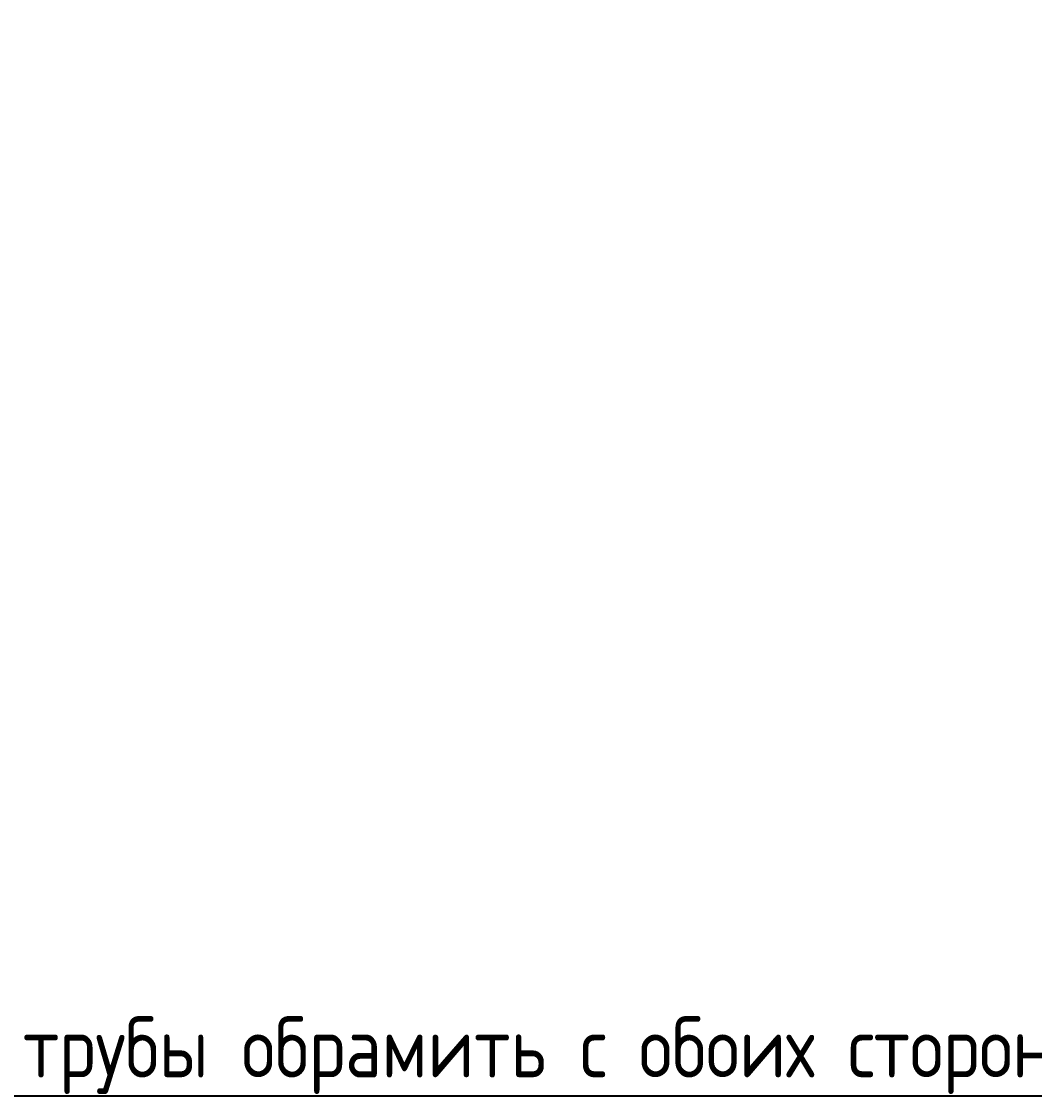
# Model space of a CAD drawing. Header units: millimetres. Extents: x -42533 to 645315, y 3457 to 82611.
# Drawn here: x 309170 to 312418, y 11480 to 14928 of the extents above; entities that cross this region are included whole.
import ezdxf
from ezdxf import colors
from ezdxf.entities.mleader import LeaderData, LeaderLine
from ezdxf.math import Vec2, Vec3

# ---------------------------------------------------------------- set-up
doc = ezdxf.new("R2010")
doc.units = ezdxf.units.MM
doc.layers.add('ЭМ_кабеленесущие конструкции', color=7, linetype='Continuous', lineweight=15)
doc.styles.add('ISOCPEUR', font='isocpeur.ttf', dxfattribs={"width": 0.85, "height": 275})

# ---------------------------------------------------------------- blocks, each defined once
blk = doc.blocks.new('_Dot')
at = {"color": 0, "linetype": 'ByBlock', "lineweight": -2}
blk.add_line((-0.5, 0), (-1, 0), dxfattribs=at)
at = {"color": 0, "linetype": 'ByBlock', "const_width": 0.5}
blk.add_lwpolyline([(-0.25, 0, 1), (0.25, 0, 1)], format="xyb", close=True, dxfattribs=at)

msp = doc.modelspace()

# ---------------------------------------------------------------- leaders
at = {"layer": 'ЭМ_кабеленесущие конструкции', "lineweight": 5}
ml = msp.add_multileader_mtext('Standard', dxfattribs=at)
ml.set_content('Мастика огнеупорная\\Pдля заделки щелей между стеной и трубой ВГП', color=256, style='ISOCPEUR')
ml.set_leader_properties()
ml.set_arrow_properties(name='DOT')
ml.build(insert=Vec2(0, 0))
ml.multileader.update_dxf_attribs({"text_left_attachment_type": 6, "text_right_attachment_type": 6, "dogleg_length": 0.00122, "arrow_head_size": 59.6, "scale": 10})
ctx = ml.context
ctx.base_point, ctx.scale, ctx.char_height, ctx.arrow_head_size, ctx.landing_gap_size, ctx.plane_origin = Vec3(281530.9, 13524.2), 10, 238.481, 59.6, 119.2, Vec3(291626.1, 15957)
ctx.left_attachment, ctx.right_attachment = 6, 6
notes = []
notes.append((ctx, [(1, (1, 1, 0), (286320.3, 13524.2), (-1, 0), 0.0727, [(2, [(285775.6, 14898.2)], 0, [])])]))
ctx.mtext.insert, ctx.mtext.width, ctx.mtext.defined_height, ctx.mtext.flow_direction = Vec3(282325.6, 13834.2), 4895.418, 235.2, 5
ml = msp.add_multileader_mtext('Standard', dxfattribs=at)
ml.set_content('Края трубы обрамить с обоих сторон ', color=256, style='ISOCPEUR')
ml.set_leader_properties()
ml.set_arrow_properties(name='DOT')
ml.build(insert=Vec2(0, 0))
ml.multileader.update_dxf_attribs({"text_left_attachment_type": 6, "text_right_attachment_type": 6, "dogleg_length": 0.00122, "arrow_head_size": 48.9, "scale": 10})
ctx = ml.context
ctx.base_point, ctx.scale, ctx.char_height, ctx.arrow_head_size, ctx.landing_gap_size, ctx.plane_origin = Vec3(308500.1, 11482.7), 10, 195.708, 48.9, 97.9, Vec3(311867, 13039.3)
ctx.left_attachment, ctx.right_attachment = 6, 6
notes.append((ctx, [(0, (1, 1, 0), (308500, 11482.7), (1, 0), 0.0597, [(2, [(307447.9, 12091.6)], 0, [])])]))
ctx.mtext.insert, ctx.mtext.width, ctx.mtext.defined_height, ctx.mtext.flow_direction = Vec3(308597.9, 11737.2), 3505.37, 193, 5
for ctx, leaders in notes:
    for number, flags, end, landing, length, lines in leaders:
        leader = LeaderData()
        leader.index, (leader.has_last_leader_line, leader.has_dogleg_vector, leader.attachment_direction) = number, flags
        leader.last_leader_point, leader.dogleg_vector, leader.dogleg_length = Vec3(end), Vec3(landing), length
        for number, points, colour, breaks in lines:
            line = LeaderLine()
            line.index, line.vertices, line.color, line.breaks = number, Vec3.list(points), colors.encode_raw_color(colour), breaks
            leader.lines.append(line)
        ctx.leaders.append(leader)

doc.saveas('drawing.dxf')
